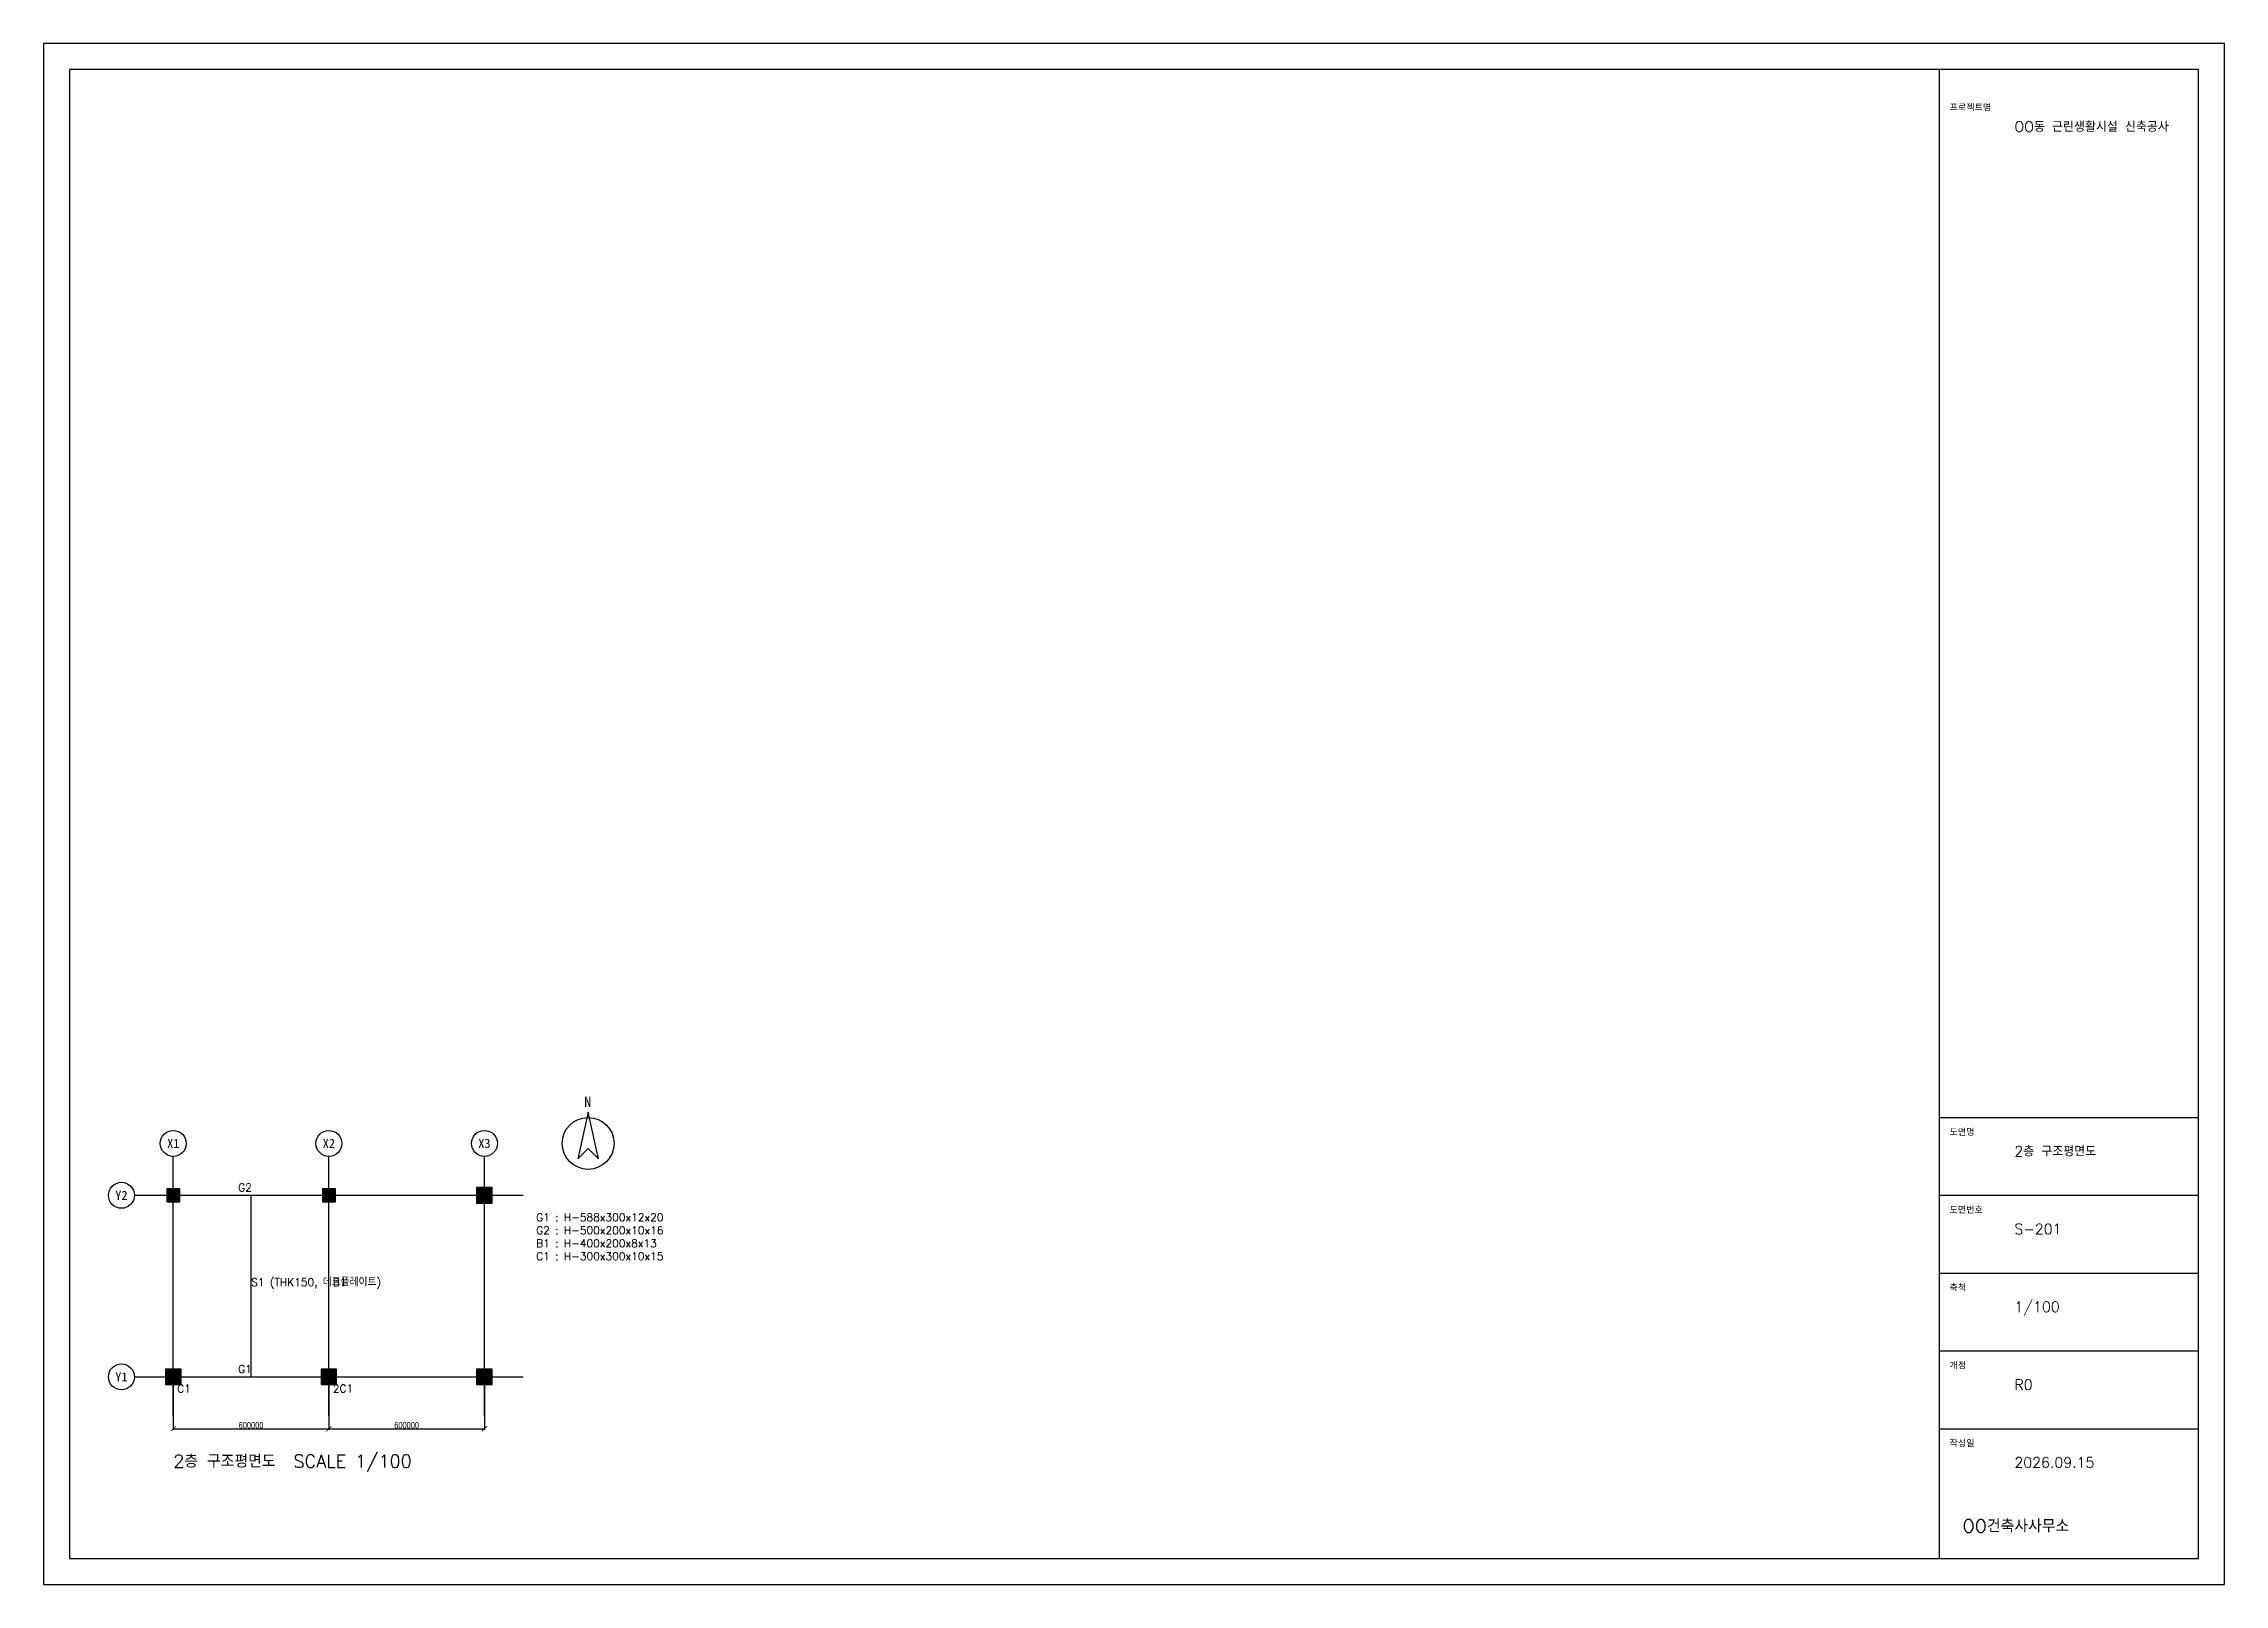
# Model space of a CAD drawing. Header units: millimetres. Extents: x -5000 to 79100, y -8000 to 51400.
import ezdxf
from ezdxf.enums import TextEntityAlignment as Align

# ---------------------------------------------------------------- set-up
doc = ezdxf.new("R2010")
doc.units = ezdxf.units.MM
doc.linetypes.add('CENTER', pattern=[5.08, 3.175, -0.635, 0.635, -0.635])
for name, color, linetype in [('A-ANNO-SYMB', 7, 'Continuous'), ('A-GRID', 1, 'CENTER'), ('A-GRID-IDEN', 1, 'Continuous'), ('S-ANNO', 7, 'Continuous'), ('S-ANNO-TAG', 7, 'Continuous'), ('S-BEAM', 7, 'Continuous'), ('S-COLS', 7, 'Continuous'), ('S-DIMS', 7, 'Continuous'), ('기둥', 7, 'Continuous'), ('도곽', 7, 'Continuous'), ('보', 7, 'Continuous')]:
    doc.layers.add(name, color=color, linetype=linetype)
doc.styles.add('KOR', font='romans.shx', dxfattribs={"width": 0.8, "bigfont": 'whgtxt.shx'})
doc.styles.add('OpenSansCondensed-Light', font='OpenSansCondensed-Light.ttf')
doc.dimstyles.new('EZDXF', dxfattribs={"dimtxt": 0.25, "dimasz": 0.175, "dimexe": 0.375, "dimexo": 0.125, "dimgap": 0.1, "dimtad": 1, "dimlfac": 100, "dimzin": 12, "dimdsep": 46, "dimtxsty": 'OpenSansCondensed-Light', "dimblk": 'ARCHTICK', "dimcen": 2.5, "dimazin": 3, "dimtfac": 0.5, "dimtmove": 2, "dimatfit": 3})

# ---------------------------------------------------------------- blocks, each defined once
blk = doc.blocks.new('GRID_BUBBLE')
blk.add_circle((0, 0), 5)
blk = doc.blocks.new('C1')
h = blk.add_hatch(color=7)
h.dxf.hatch_style = 1
h.paths.add_polyline_path([(-300, -300), (300, -300), (300, 300), (-300, 300)])
blk.add_lwpolyline([(-300, -300), (300, -300), (300, 300), (-300, 300)], close=True)
blk = doc.blocks.new('C2')
h = blk.add_hatch(color=7)
h.dxf.hatch_style = 1
h.paths.add_polyline_path([(-250, -250), (250, -250), (250, 250), (-250, 250)])
blk.add_lwpolyline([(-250, -250), (250, -250), (250, 250), (-250, 250)], close=True)
blk = doc.blocks.new('_ARCHTICK')
at = {"color": 0, "linetype": 'BYBLOCK', "const_width": 0.15}
blk.add_lwpolyline([(-0.5, -0.5), (0.5, 0.5)], dxfattribs=at)
blk = doc.blocks.new('방위표')
blk.add_lwpolyline([(0, 12), (-4, -6), (0, -2), (4, -6)], close=True)
blk.add_circle((0, 0), 10)
blk.add_text('N', height=4).set_placement((-1.5, 14))
blk = doc.blocks.new('TITLE_A1')
for p, q in [((731, 180), (831, 180)), ((731, 150), (831, 150)), ((731, 120), (831, 120)), ((731, 90), (831, 90)), ((731, 60), (831, 60))]:
    blk.add_line(p, q)
for points in [[(0, 0), (841, 0), (841, 594), (0, 594)], [(10, 10), (831, 10), (831, 584), (10, 584)], [(731, 10), (831, 10), (831, 584), (731, 584)]]:
    blk.add_lwpolyline(points, close=True)
at = {"style": 'KOR'}
for s, height, p in [('프로젝트명', 2.5, (735, 568)), ('도면명', 2.5, (735, 173)), ('도면번호', 2.5, (735, 143)), ('축척', 2.5, (735, 113)), ('개정', 2.5, (735, 83)), ('작성일', 2.5, (735, 53)), ('OO건축사사무소', 5, (740, 20))]:
    blk.add_text(s, height=height, dxfattribs=at).set_placement(p)
for tag, p in [('프로젝트명', (760, 560)), ('도면명', (760, 165)), ('도면번호', (760, 135)), ('축척', (760, 105)), ('개정', (760, 75)), ('작성일', (760, 45))]:
    blk.add_attdef(tag, p, '', height=4, dxfattribs=at)

msp = doc.modelspace()

# ---------------------------------------------------------------- hatches: boundary and pattern name
at = {"layer": '기둥'}
h = msp.add_hatch(color=7, dxfattribs=at)
h.dxf.hatch_style = 1
h.paths.add_polyline_path([(11700, 6700), (12300, 6700), (12300, 7300), (11700, 7300)])

# ---------------------------------------------------------------- linework, layer by layer
at = {"layer": 'A-GRID'}
for p, q in [((0, -1500), (0, 8500)), ((6000, -1500), (6000, 8500)), ((12000, -1500), (12000, 8500)), ((-1500, 7000), (13500, 7000)), ((-1500, 0), (13500, 0))]:
    msp.add_line(p, q, dxfattribs=at)
at = {"layer": 'S-BEAM'}
for p, q in [((3000, 0), (3000, 7000)), ((0, 300), (0, 6700)), ((6000, 300), (6000, 6700)), ((300, 0), (5700, 0)), ((6300, 0), (11700, 0))]:
    msp.add_line(p, q, dxfattribs=at)
at = {"layer": '기둥'}
msp.add_lwpolyline([(11700, 6700), (12300, 6700), (12300, 7300), (11700, 7300)], close=True, dxfattribs=at)
at = {"layer": '보'}
for p, q in [((300, 7000), (5700, 7000)), ((12000, 300), (12000, 6700))]:
    msp.add_line(p, q, dxfattribs=at)

# ---------------------------------------------------------------- block references
msp.add_blockref('C2', (6000, 7000))
at = {"layer": 'A-ANNO-SYMB', "xscale": 100, "yscale": 100}
msp.add_blockref('방위표', (16000, 9000), dxfattribs=at)
at = {"layer": 'A-GRID-IDEN'}
ref = msp.add_blockref('GRID_BUBBLE', (0, 9000), dxfattribs=dict(at, xscale=100, yscale=100))
ref.add_attrib('GRID_NO', 'X1', dxfattribs={"layer": '0', "height": 350}).set_placement((0, 9000), align=Align.MIDDLE_CENTER)
ref = msp.add_blockref('GRID_BUBBLE', (6000, 9000), dxfattribs=dict(at, xscale=100, yscale=100))
ref.add_attrib('GRID_NO', 'X2', dxfattribs={"layer": '0', "height": 350}).set_placement((6000, 9000), align=Align.MIDDLE_CENTER)
ref = msp.add_blockref('GRID_BUBBLE', (12000, 9000), dxfattribs=dict(at, xscale=100, yscale=100))
ref.add_attrib('GRID_NO', 'X3', dxfattribs={"layer": '0', "height": 350}).set_placement((12000, 9000), align=Align.MIDDLE_CENTER)
ref = msp.add_blockref('GRID_BUBBLE', (-2000, 7000), dxfattribs=dict(at, xscale=100, yscale=100))
ref.add_attrib('GRID_NO', 'Y2', dxfattribs={"layer": '0', "height": 350}).set_placement((-2000, 7000), align=Align.MIDDLE_CENTER)
ref = msp.add_blockref('GRID_BUBBLE', (-2000, 0), dxfattribs=dict(at, xscale=100, yscale=100))
ref.add_attrib('GRID_NO', 'Y1', dxfattribs={"layer": '0', "height": 350}).set_placement((-2000, 0), align=Align.MIDDLE_CENTER)
at = {"layer": 'S-COLS'}
for name, p in [('C2', (0, 7000)), ('C1', (0, 0)), ('C1', (6000, 0)), ('C1', (12000, 0))]:
    msp.add_blockref(name, p, dxfattribs=at)
at = {"layer": '도곽', "xscale": 100, "yscale": 100}
msp.add_blockref('TITLE_A1', (-5000, -8000), dxfattribs=at).add_auto_attribs({'프로젝트명': 'OO동 근린생활시설 신축공사', '도면명': '2층 구조평면도', '도면번호': 'S-201', '축척': '1/100', '개정': 'R0', '작성일': '2026.09.15'})

# ---------------------------------------------------------------- texts
at = {"layer": 'S-ANNO', "style": 'KOR'}
for s, height, p in [('G1 : H-588x300x12x20', 300, (14000, 6000)), ('G2 : H-500x200x10x16', 300, (14000, 5500)), ('B1 : H-400x200x8x13', 300, (14000, 5000)), ('C1 : H-300x300x10x15', 300, (14000, 4500)), ('S1 (THK150, 데크플레이트)', 300, (3000, 3500)), ('2층 구조평면도  SCALE 1/100', 500, (0, -3500))]:
    msp.add_text(s, height=height, dxfattribs=at).set_placement(p)
at = {"layer": 'S-ANNO-TAG', "style": 'KOR'}
for s, p in [('G2', (2500, 7150)), ('B1', (6150, 3500)), ('G1', (2500, 150)), ('C1', (150, -600)), ('2C1', (6150, -600))]:
    msp.add_text(s, height=300, dxfattribs=at).set_placement(p)

# ---------------------------------------------------------------- dimensions: what is measured, and where the dimension line sits
at = {"layer": 'S-DIMS'}
for base, p1, p2 in [((0, -2000), (0, 0), (6000, 0)), ((6000, -2000), (6000, 0), (12000, 0))]:
    msp.add_linear_dim(base=base, p1=p1, p2=p2, dimstyle='EZDXF', override={"dimscale": 100, "dimtxt": 2.5, "dimasz": 2, "dimblk": 'ARCHTICK'}, dxfattribs=at).render()

doc.saveas('drawing.dxf')
